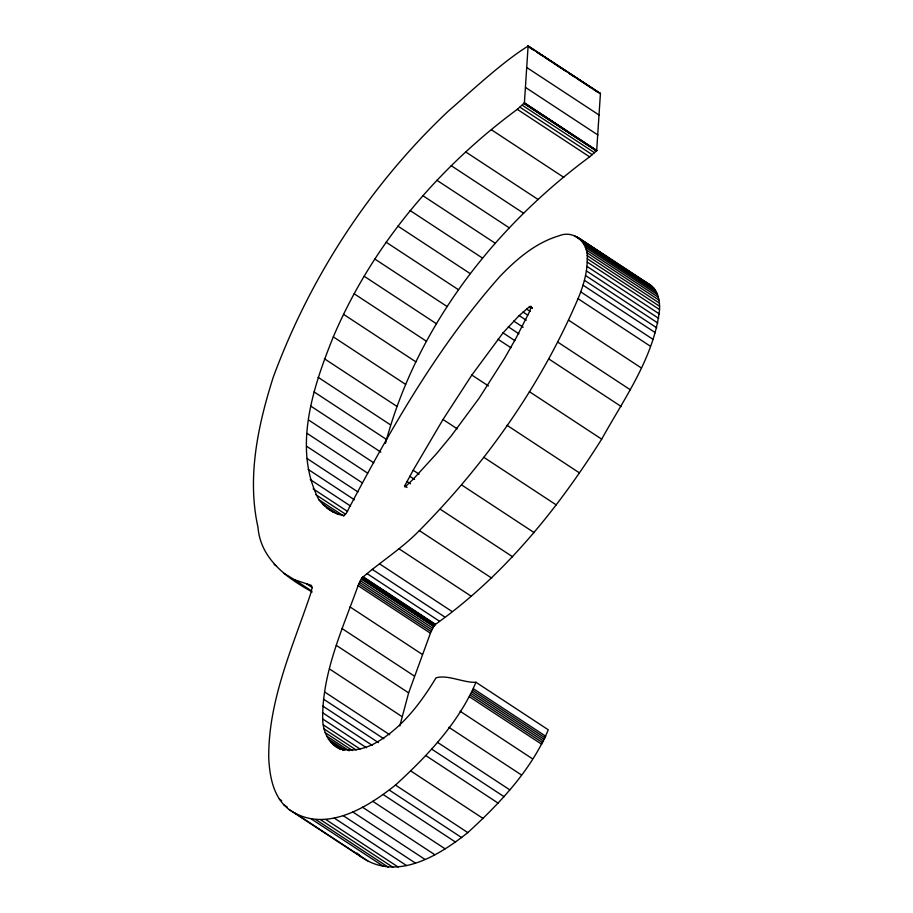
<?xml version="1.0" encoding="UTF-8"?>
<svg xmlns="http://www.w3.org/2000/svg" width="913" height="913" viewBox="0 0 913 913"><rect width="100%" height="100%" fill="white"/><g stroke="black" fill="none" stroke-linecap="round" stroke-linejoin="round"><path stroke-width="1.37" d="M340.07 749.139C328.486 743.775 322.837 731.187 322.666 718.942C322.186 672.402 342.695 628.669 358.079 585.678C359.288 582.871 360.475 579.949 362.404 577.53C381.063 561.518 402.108 548.314 419.364 530.59C485.522 463.815 540.964 385.263 578.043 298.699C583.316 286.054 587.413 272.565 587.253 258.733C589.011 243.337 574.117 229.414 559.007 235.816C535.532 242.778 516.359 259.269 499.731 276.639C439.404 344.829 393.412 424.191 351.026 504.341C348.492 507.731 347.773 512.98 344.155 515.48C334.398 514.681 324.823 507.297 318.877 499.708C292.434 448.431 313.136 386.724 333.313 336.886C372.025 245.734 437.966 167.958 517.294 109.332L524.393 102.941L528.113 46.072C502.127 62.21 472.82 89.908 448.431 111.032C370.404 184.437 310.352 276.707 273.284 377.115C258.002 425.127 246.807 477.122 257.98 527.235C260.445 558.699 286.625 577.986 312.223 591.944M399.803 725.938L408.636 692.876L430.411 633.211C431.746 630.21 432.933 626.969 435.216 624.538C503.622 575.92 557.124 509.716 601.678 439.164C624.321 398.33 654.165 357.2 659.563 309.587C659.837 300.868 658.227 290.711 650.684 285.233L578.351 237.711M524.393 102.941L596.668 150.656L600.434 93.457L527.703 45.661M596.737 150.428L524.404 102.872M385.514 443.296C416.454 327.345 493.967 227.577 589.627 156.853L596.668 150.656M289.181 809.58C324.526 834.197 366.923 807.811 395.477 785.077C427.375 755.896 458.908 722.64 475.947 682.273L548.279 729.807C531.24 770.161 499.708 803.417 467.81 832.599C439.256 855.333 396.858 881.718 361.502 857.102L289.181 809.58C273.307 797.608 269.597 776.415 268.742 757.756C268.194 700.545 292.628 647.146 310.568 593.975L312.166 587.824L311.436 585.438L294.648 579.766L283.76 573.238M404.676 485.91L404.63 486.789L405.429 486.629L413.532 478.88L436.676 453.499L451.09 436.083L479.097 398.228L504.672 358.147L516.119 337.947L529.928 310.922L530.978 306.334L529.426 306.745L519.166 315.578L503.04 332.88L471.838 375.049L443.01 419.489L413.167 470.252L404.676 485.91L407.05 487.474M599.533 93.434L600.423 93.411M475.947 682.273C463.838 683.004 447.53 674.33 436.026 677.845C420.334 703.752 401.012 729.213 373.874 743.89C362.187 749.687 347.157 753.282 335.322 746.012M650.684 285.233L632.469 273.843M527.566 45.707L600.434 93.594M528.536 46.586L534.539 50.443M566.551 71.476L536.833 52.041L542.687 55.99M568.845 73.074L598.563 92.51M529.574 47.465L534.39 50.535M545.061 57.542L550.984 61.445M553.289 63.054L566.402 71.568M569.883 73.953L574.699 77.023M577.073 78.575L591.304 87.933M593.598 89.542L598.414 92.601M526.858 67.573L599.179 115.095M525.591 87.488L597.924 135.021M524.336 103.135L596.611 150.771M524.165 103.431L596.543 150.885M524.051 103.557L596.463 150.987M522.27 105.235L594.603 152.756M519.988 107.209L592.32 154.731M517.294 109.332L589.627 156.853M491.491 129.829L563.823 177.362M465.835 152.014L538.168 199.536M576.445 236.558L652.43 286.636M574.368 235.668L596.897 250.47M599.27 252.034L628.909 271.515M581.661 240.77L653.993 288.291M583.042 242.664L655.374 290.186M584.229 244.787L656.561 292.308M585.233 247.183L657.565 294.705M586.043 249.785L658.376 297.307M586.66 252.581L658.981 300.103M451.227 165.698L523.56 213.22M587.059 255.572L659.391 303.093M587.253 258.733L659.574 306.254M587.23 262.065L659.563 309.587M586.945 266.379L659.277 313.901M586.374 270.876L658.707 318.397M585.53 275.521L657.862 323.042M436.848 180.249L509.18 227.782M584.411 280.291L656.744 327.813M583.03 285.176L655.351 332.697M580.748 291.898L653.08 339.419M422.765 195.622L495.086 243.143M578.043 298.699L650.376 346.221M410.097 210.526L482.429 258.048M568.525 320.121L640.846 367.642M529.837 306.471L532.347 307.966M529.7 306.551L532.074 308.115M529.563 306.642L531.937 308.206M529.426 306.745L531.8 308.297M526.527 309.016L530.088 311.344M397.885 226.093L470.218 273.615M523.001 312.029L527.748 315.145M519.166 315.578L526.276 320.258M557.957 342.238L630.29 389.76M513.677 321.034L523.16 327.265M386.176 242.23L458.497 289.752M508.29 326.808L518.961 333.827M548.987 359.071L621.308 406.593M503.04 332.88L514.898 340.675M497.95 339.214L510.995 347.785M374.878 259.064L447.21 306.597M364.207 276.285L436.528 323.807M529.346 391.643L601.678 439.164M354.21 293.792L426.542 341.314M471.838 375.049L488.444 385.948M343.619 314.38L415.94 361.902M507.012 425.298L579.344 472.82M333.313 336.886L405.634 384.407M443.01 419.489L457.242 428.836M483.844 457.333L556.177 504.866M324.4 358.741L396.733 406.262M318.066 377.263L390.399 424.785M461.75 485.031L534.071 532.553M314.049 391.882L386.382 439.404M413.167 470.252L419.09 474.144M310.877 406.159L380.835 452.118M409.8 476.278L414.548 479.393M407.004 481.482L410.553 483.822M308.594 420.003L373.805 462.845M440.306 509.26L512.627 556.782M307.167 433.424L367.642 473.151M306.631 446.263L362.358 482.886M419.364 530.59L491.696 578.112M306.973 458.463L357.953 491.959M308.16 469.396L354.404 499.788M310.237 479.553L350.546 506.042M313.17 488.866L347.556 511.463M399.107 548.861L471.439 596.383M315.738 494.618L345.388 514.087M318.877 499.708L343.779 516.073M322.551 504.136L337.97 514.259M326.751 507.856L333.861 512.535M379.671 563.937L451.992 611.459M372.207 569.324L444.54 616.857M366.878 573.49L439.21 621.023M363.123 576.776L435.455 624.298M362.883 577.016L435.216 624.538M362.644 577.267L434.965 624.789M362.404 577.53L434.736 625.051M362.176 577.803L434.508 625.325M361.959 578.1L434.28 625.622M361.742 578.397L434.074 625.919M361.537 578.694L433.869 626.227M361.343 579.013L433.675 626.535M360.407 580.657L432.739 628.19M359.551 582.334L431.883 629.856M358.775 584.012L431.107 631.534M358.079 585.678L430.411 633.211M349.964 606.883L422.297 654.404M473.436 688.756L545.769 736.277M472.774 690.365L545.107 737.887M472.044 691.986L544.365 739.507M306.289 583.647L312.223 587.538M471.234 693.595L543.555 741.116M274.185 564.451L276.559 566.014M294.648 579.766L311.242 590.677M470.343 695.181L542.676 742.714M469.408 696.756L541.729 744.278M341.998 628.521L414.331 676.042M460.049 711.193L532.37 758.714M336.304 645.354L408.636 692.876M448.842 727.262L521.163 774.783M329.536 668.978L401.868 716.5M437.464 742.326L509.796 789.848M431.815 749.196L504.147 796.729M425.972 755.702L498.293 803.223M324.526 691.906L389.737 734.748M323.396 699.084L383.871 738.811M322.711 706.011L378.439 742.623M322.472 712.642L372.276 745.362M410.85 771.006L483.171 818.527M322.666 718.942L366.547 747.77M323.316 724.876L360.064 749.037M324.092 728.916L356.116 749.95M325.199 732.637L352.475 750.554M326.626 736.026L349.154 750.828M328.349 739.062L344.954 749.972M341.336 748.82L343.71 750.372M330.369 741.744L343.414 750.315M395.477 785.077L467.81 832.599M332.686 744.049L340.983 749.493M389.36 790.11L461.693 837.632M383.232 794.584L455.564 842.106M372.778 801.317L445.11 848.839M362.438 807.172L434.759 854.694M352.646 811.874L424.967 859.395M343.083 815.571L415.415 863.093M334.261 818.071L406.593 865.592M325.815 819.52L398.148 867.042M320.703 819.828L393.035 867.35M315.83 819.612L388.162 867.133M311.219 818.87L383.551 866.391M279.31 799.126L281.683 800.69M283.738 804.741L287.287 807.081M295.356 813.323L367.688 860.845M356.972 853.073L361.502 857.102"/></g></svg>
